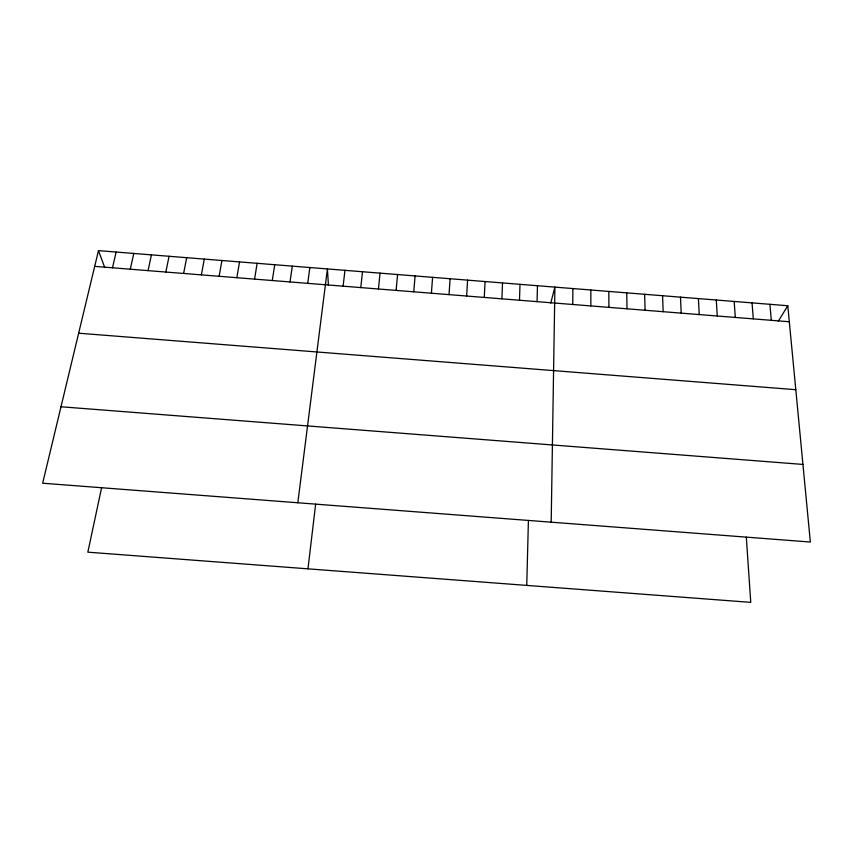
<?xml version="1.0" encoding="UTF-8"?>
<svg xmlns="http://www.w3.org/2000/svg" width="853" height="853" viewBox="0 0 853 853"><rect width="100%" height="100%" fill="white"/><g stroke="black" fill="none" stroke-linecap="round" stroke-linejoin="round"><path stroke-width="1.28" d="M572.758 304.489L572.875 288.559M551.187 522.185L554.908 287.12L550.729 303.103M537.07 301.642L537.465 285.734M526.749 585.403L528.412 520.49M519.488 300.235L519.999 284.337M501.884 298.838L502.534 282.94M484.28 297.43L485.069 281.543M466.655 296.023L467.583 280.147M449.03 294.626L450.096 278.75M431.405 293.219L432.588 277.342M413.758 291.811L415.08 275.945M396.112 290.404L397.573 274.549M378.444 288.996L380.043 273.141M360.776 287.589L362.514 271.744M343.098 286.181L344.964 270.337M307.965 568.844L315.642 504.176M297.825 502.769L327.413 268.94L328.437 285.382M307.72 283.356L309.852 267.533M290.009 281.948L292.291 266.136M272.299 280.53L274.709 264.729M254.578 279.123L257.126 263.321M236.846 277.705L239.533 261.914M219.114 276.297L221.929 260.506M201.361 274.879L204.315 259.099M183.608 273.461L186.7 257.691M165.834 272.043L169.065 256.284M101.592 487.777L87.838 552.168L750.757 602.367L746.311 537.177M148.059 270.625L151.429 254.866M130.285 269.207L133.782 253.458M112.489 267.789L116.125 252.051M98.468 250.633L42.65 483.214L810.35 542.039L787.777 305.737L98.468 250.633L104.759 267.554M778.299 321.24L787.777 305.737M78.647 333.203L795.796 389.693M61 406.764L802.94 464.427M94.683 266.371L789.302 321.752M769.918 304.318L771.315 320.312M752.047 302.89L753.306 318.873M734.177 301.461L735.297 317.444M716.285 300.021L717.277 316.005M698.394 298.593L699.236 314.565M680.491 297.164L681.195 313.126M662.578 295.735L663.154 311.686M644.655 294.296L645.092 310.247M626.72 292.867L627.019 308.807M608.786 291.427L608.946 307.368M590.83 289.999L590.852 305.928"/></g></svg>
